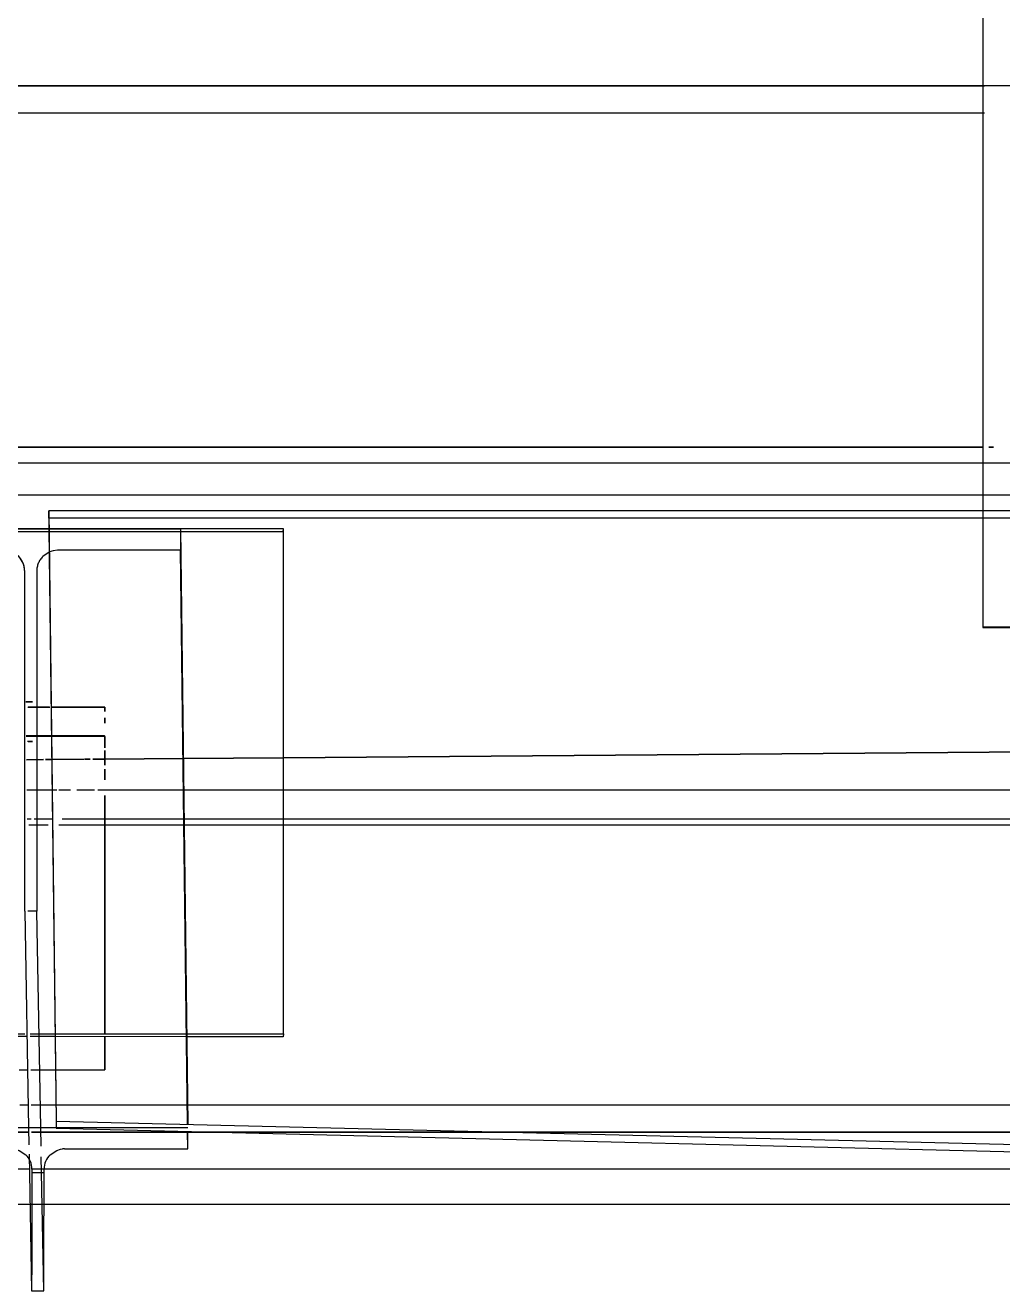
# Model space of a CAD drawing. Header units: metres. Extents: x -354 to -91, y 3 to 562.
# Drawn here: x -274.481 to -273.94, y 543.786 to 544.487 of the extents above; entities that cross this region are included whole.
import ezdxf

# ---------------------------------------------------------------- set-up
doc = ezdxf.new("R2010")
doc.units = ezdxf.units.M
doc.layers.add('A-GENM', color=7, linetype='Continuous', lineweight=25)

# ---------------------------------------------------------------- blocks, each defined once
blk = doc.blocks.new('T2DPAA-T2D-C3S-RW-M2D-100010_dwg-40802999-DRG-2873034 - CONSTRUCTION SEQUENCE STAGE A8')
at = {"color": 254, "lineweight": 25, "true_color": 0xd0d0d0}
for p, q in [((47.13604, -582.12707), (47.13664, -582.12933)), ((47.13704, -582.13084), (47.13962, -582.14053)), ((47.14104, -582.14587), (47.14712, -582.16873)), ((47.14712, -582.16873), (47.15839, -582.21114)), ((47.15839, -582.21114), (47.17253, -582.26434)), ((47.17253, -582.26434), (47.40882, -583.15348))]:
    blk.add_line(p, q, dxfattribs=at)
blk = doc.blocks.new('T2DPAA-T2D-PWC-RW-M2D-100010_RoadDesign_rvt-1-DRG-2873034 - CONSTRUCTION SEQUENCE STAGE A8')
at = {"color": 254, "lineweight": 25, "true_color": 0xd0d0d0, "rotation": 75.11694444444437}
blk.add_blockref('T2DPAA-T2D-C3S-RW-M2D-100010_dwg-40802999-DRG-2873034 - CONSTRUCTION SEQUENCE STAGE A8', (-1722.33704, 648.01046), dxfattribs=at)
blk = doc.blocks.new('T2D Feature Wall Adaptive V6 - 1_320 Slope-67391532-DRG-2873034 - CONSTRUCTION SEQUENCE STAGE A8')
at = {"layer": 'A-GENM', "color": 253, "true_color": 0xa3a3a3}
for p, q in [((-0.21939, 0.89779), (-0.21941, 0.30473)), ((-0.2, 0.3061), (-0.2, 0.89779)), ((-0.21941, 0.30473), (-0.21942, 0.29803)), ((-0.2, -0.63681), (-0.2, 0.30468)), ((-0.00942, 0.29562), (-0.00942, 0.30639)), ((0.01, 0.29351), (0.01, 0.30754)), ((-0.21942, 0.29803), (-0.21946, -0.89293)), ((-0.00942, 0.26428), (-0.00942, 0.28968)), ((0.01, 0.29088), (0.01, 0.29351)), ((0.01, 0.28332), (0.01, 0.28986)), ((0.01, 0.26997), (0.01, 0.27971)), ((0.01, 0.26428), (0.01, 0.26823)), ((-0.00942, 0.22036), (-0.00942, 0.26428)), ((0.01, 0.22059), (0.01, 0.26428)), ((-0.00942, 0.16535), (-0.00942, 0.22036)), ((0.01, 0.16535), (0.01, 0.22059)), ((-0.00946, -0.75465), (-0.00942, 0.16535)), ((0.01, 0.00918), (0.01, 0.16535)), ((0.01, 0.00364), (0.01, 0.00918)), ((0.01, -0.75465), (0.01, 0.00364))]:
    blk.add_line(p, q, dxfattribs=at)
blk = doc.blocks.new('Adaptive point Fascia Panel Bracket - Type T04-68492983-DRG-2873034 - CONSTRUCTION SEQUENCE STAGE A8')
at = {"layer": 'A-GENM', "color": 253, "true_color": 0xa3a3a3}
for p, q in [((-1147.62928, 544.11254), (-1147.63299, 544.11254)), ((-1147.63299, 544.11251), (-1147.62928, 544.11251)), ((-1147.62928, 544.11251), (-1147.62927, 544.11254)), ((-1147.63202, 544.10957), (-1147.62928, 544.10957)), ((-1147.63193, 544.10954), (-1147.62928, 544.10954)), ((-1147.62928, 544.10951), (-1147.63178, 544.10951)), ((-1147.62001, 544.1095), (-1147.63173, 544.1095)), ((-1147.62928, 544.10957), (-1147.61976, 544.10957)), ((-1147.62927, 544.10954), (-1147.62928, 544.10951)), ((-1147.61905, 544.10957), (-1147.58926, 544.10957)), ((-1147.58928, 544.1095), (-1147.61905, 544.1095)), ((-1147.58926, 544.10957), (-1147.58928, 544.1095)), ((-1147.58928, 544.1095), (-1147.58928, 544.10705)), ((-1147.58926, 544.10705), (-1147.58926, 544.1095)), ((-1147.58928, 544.10362), (-1147.58928, 544.10064)), ((-1147.58926, 544.10065), (-1147.58926, 544.10362)), ((-1147.63281, 544.09365), (-1147.61886, 544.09365)), ((-1147.61886, 544.0936), (-1147.63281, 544.0936)), ((-1147.63281, 544.09357), (-1147.61886, 544.09357)), ((-1147.62946, 544.09354), (-1147.63281, 544.09354)), ((-1147.63281, 544.09351), (-1147.62979, 544.09351)), ((-1147.63281, 544.0935), (-1147.61886, 544.0935)), ((-1147.62928, 544.09051), (-1147.63212, 544.09051)), ((-1147.63173, 544.09054), (-1147.62928, 544.09054)), ((-1147.62928, 544.09351), (-1147.62927, 544.09354)), ((-1147.62927, 544.09054), (-1147.62928, 544.09051)), ((-1147.61886, 544.09365), (-1147.58928, 544.09365)), ((-1147.58938, 544.0936), (-1147.61886, 544.0936)), ((-1147.61886, 544.09357), (-1147.58945, 544.09357)), ((-1147.61886, 544.0935), (-1147.58928, 544.0935)), ((-1147.58928, 544.0935), (-1147.58926, 544.09357)), ((-1147.58926, 544.0936), (-1147.58926, 544.09365)), ((-1147.58926, 544.09325), (-1147.58926, 544.087)), ((-1147.58926, 544.087), (-1147.58926, 544.09325)), ((-1147.58926, 544.08555), (-1147.58926, 544.07736)), ((-1147.58926, 544.07736), (-1147.58926, 544.08555)), ((-1147.58926, 544.07509), (-1147.58926, 544.06929)), ((-1147.58926, 544.06929), (-1147.58926, 544.07509)), ((-1147.58926, 544.06055), (-1147.58926, 543.92848)), ((-1147.58926, 543.92848), (-1147.58926, 544.06055)), ((-1147.58926, 543.92698), (-1147.58926, 543.90865)), ((-1147.58926, 543.90865), (-1147.58926, 543.92698)), ((-1147.63666, 543.90865), (-1147.63209, 543.90865)), ((-1147.63666, 543.9086), (-1147.63209, 543.9086)), ((-1147.63034, 543.90865), (-1147.61662, 543.90865)), ((-1147.63034, 543.9086), (-1147.61662, 543.9086)), ((-1147.61662, 543.90865), (-1147.58926, 543.90865)), ((-1147.61662, 543.9086), (-1147.58926, 543.9086)), ((-1147.58926, 543.90865), (-1147.58926, 543.9086))]:
    blk.add_line(p, q, dxfattribs=at)
blk = doc.blocks.new('StitchPour_RS36A_04 - StitchPour_RS36A_04-60468323-DRG-2873034 - CONSTRUCTION SEQUENCE STAGE A8')
at = {"layer": 'A-GENM', "color": 9, "true_color": 0xbebebe}
blk.add_open_spline([(131.19029, 49.8463), (131.2278, 49.70516), (131.33052, 49.31865), (131.43324, 48.93214), (131.49845, 48.68677)], degree=3, knots=[0.92037907, 0.92037907, 0.92037907, 0.92037907, 0.93333333, 0.95585229, 0.95585229, 0.95585229, 0.95585229], dxfattribs=at)
at = {"layer": 'A-GENM', "color": 253, "true_color": 0xa3a3a3}
for points in [[(131.88197, 47.24369), (131.68892, 47.97008), (131.49587, 48.69647), (131.30283, 49.42286)], [(131.49845, 48.68677), (131.51851, 48.61129), (131.53857, 48.53582), (131.55863, 48.46034)]]:
    blk.add_open_spline(points, degree=3, dxfattribs=at)
blk = doc.blocks.new('PLATE ph - PLATE ph-V56-DRG-2873034 - CONSTRUCTION SEQUENCE STAGE A8')
at = {"layer": 'A-GENM', "color": 253, "true_color": 0xa3a3a3}
for p, q in [((-1147.77033, 544.20838), (-1147.77043, 544.20689)), ((-1147.77043, 543.92699), (-1147.77043, 544.20689)), ((-1147.64029, 544.20838), (-1147.77033, 544.20838)), ((-1147.77033, 544.20838), (-1147.77033, 543.92849)), ((-1147.77033, 544.20689), (-1147.71332, 544.20689)), ((-1147.71332, 544.20689), (-1147.64027, 544.20688)), ((-1147.62024, 544.20838), (-1147.64029, 544.20838)), ((-1147.64027, 544.20688), (-1147.62023, 544.20688)), ((-1147.49034, 544.20837), (-1147.62024, 544.20838)), ((-1147.62023, 544.20688), (-1147.54732, 544.20688)), ((-1147.54732, 544.20688), (-1147.49043, 544.20688)), ((-1147.49043, 544.20688), (-1147.49034, 544.20837)), ((-1147.49043, 544.20688), (-1147.49043, 543.92847)), ((-1147.49033, 543.92847), (-1147.49034, 544.20837)), ((-1147.77043, 543.92699), (-1147.77033, 543.92849)), ((-1147.70992, 543.92699), (-1147.77043, 543.92699)), ((-1147.77033, 543.92849), (-1147.70994, 543.92848)), ((-1147.70994, 543.92848), (-1147.6369, 543.92848)), ((-1147.63688, 543.92699), (-1147.70992, 543.92699)), ((-1147.6369, 543.92848), (-1147.63368, 543.92848)), ((-1147.63242, 543.92699), (-1147.63688, 543.92699)), ((-1147.63058, 543.92848), (-1147.61686, 543.92848)), ((-1147.61684, 543.92699), (-1147.63056, 543.92699)), ((-1147.61686, 543.92848), (-1147.54394, 543.92848)), ((-1147.54392, 543.92698), (-1147.61684, 543.92699)), ((-1147.54394, 543.92848), (-1147.49033, 543.92847)), ((-1147.49043, 543.92698), (-1147.54392, 543.92698)), ((-1147.49033, 543.92847), (-1147.49043, 543.92698))]:
    blk.add_line(p, q, dxfattribs=at)
blk = doc.blocks.new('SCR_NE_1 - SCR_NE_1-66993711-DRG-2873034 - CONSTRUCTION SEQUENCE STAGE A8')
at = {"layer": 'A-GENM', "color": 253, "true_color": 0xa3a3a3}
for p, q in [((0.09001, 0.00396), (-1.08996, 0.00388)), ((-1.08996, 0.00388), (-1.08586, -0.33407)), ((-1.08996, -0.00007), (-1.08996, 0.00388)), ((0.09001, 0), (-1.08991, -0.00007)), ((-1.08996, -0.00007), (-1.08989, -0.00593)), ((-1.08989, -0.00595), (-1.0859, -0.33407)), ((-1.0859, -0.33407), (-1.08586, -0.33777)), ((-1.08586, -0.33407), (0.09433, -0.36286)), ((-1.08586, -0.33407), (-1.08586, -0.33802)), ((-1.08586, -0.33802), (0.01833, -0.36496))]:
    blk.add_line(p, q, dxfattribs=at)
blk = doc.blocks.new('POST_2260_1B_310UB - 1B-68560610-DRG-2873034 - CONSTRUCTION SEQUENCE STAGE A8')
at = {"layer": 'A-GENM', "color": 253, "true_color": 0xa3a3a3}
for p, q in [((-1147.71333, 544.1964), (-1147.71333, 544.20838)), ((-1147.71333, 544.20838), (-1147.64029, 544.20838)), ((-1147.70938, 543.88253), (-1147.71333, 544.20838)), ((-1147.64029, 544.20838), (-1147.62024, 544.20838)), ((-1147.62024, 544.20838), (-1147.54734, 544.20837)), ((-1147.54734, 544.20837), (-1147.54734, 544.19639)), ((-1147.54734, 544.20837), (-1147.54333, 543.87846)), ((-1147.70953, 543.88253), (-1147.71333, 544.1964)), ((-1147.64508, 544.1964), (-1147.71319, 544.1964)), ((-1147.6428, 544.19616), (-1147.64508, 544.1964)), ((-1147.64069, 544.1955), (-1147.6428, 544.19616)), ((-1147.63699, 544.19297), (-1147.64012, 544.19512)), ((-1147.62009, 544.19543), (-1147.62368, 544.19297)), ((-1147.61783, 544.19617), (-1147.61998, 544.1955)), ((-1147.61558, 544.1964), (-1147.61783, 544.19617)), ((-1147.54734, 544.19639), (-1147.61558, 544.1964)), ((-1147.54348, 543.87846), (-1147.54734, 544.19639)), ((-1147.63368, 543.99645), (-1147.63368, 544.18483)), ((-1147.62698, 544.18483), (-1147.62698, 543.99645)), ((-1147.63368, 543.99645), (-1147.63151, 543.87653)), ((-1147.62698, 543.99645), (-1147.63188, 543.99645)), ((-1147.62481, 543.87653), (-1147.62698, 543.99645)), ((-1147.70948, 543.87856), (-1147.70953, 543.88252)), ((-1147.70934, 543.87856), (-1147.70938, 543.88252)), ((-1147.70931, 543.86487), (-1147.70948, 543.87856)), ((-1147.61628, 543.87653), (-1147.70931, 543.87654)), ((-1147.70931, 543.87654), (-1147.70931, 543.86487)), ((-1147.63151, 543.87653), (-1147.63133, 543.86716)), ((-1147.62462, 543.86635), (-1147.62481, 543.87653)), ((-1147.54331, 543.87653), (-1147.61628, 543.87653)), ((-1147.54331, 543.86486), (-1147.54343, 543.8745)), ((-1147.54331, 543.86486), (-1147.54331, 543.8745)), ((-1147.70931, 543.86487), (-1147.64106, 543.86486)), ((-1147.64106, 543.86486), (-1147.63884, 543.86465)), ((-1147.63884, 543.86465), (-1147.6367, 543.864)), ((-1147.6367, 543.864), (-1147.633, 543.86156)), ((-1147.63124, 543.86181), (-1147.62986, 543.78628)), ((-1147.62436, 543.8518), (-1147.62451, 543.86035)), ((-1147.61963, 543.86156), (-1147.61593, 543.864)), ((-1147.61593, 543.864), (-1147.61383, 543.86464)), ((-1147.61383, 543.86464), (-1147.6127, 543.8648)), ((-1147.61156, 543.86486), (-1147.54331, 543.86486)), ((-1147.62967, 543.8518), (-1147.62981, 543.8036)), ((-1147.62967, 543.85359), (-1147.62967, 543.8518)), ((-1147.62967, 543.8518), (-1147.62297, 543.8518)), ((-1147.62316, 543.78628), (-1147.62436, 543.8518)), ((-1147.62311, 543.8036), (-1147.62297, 543.8518)), ((-1147.62297, 543.8518), (-1147.62297, 543.85359)), ((-1147.62981, 543.8036), (-1147.62986, 543.78628)), ((-1147.62316, 543.78628), (-1147.62311, 543.8036)), ((-1147.62986, 543.78628), (-1147.62316, 543.78628))]:
    blk.add_line(p, q, dxfattribs=at)
for centre, start_param, end_param in [((-1147.64107, 543.85359), 6.271174, 7.056595), ((-1147.61157, 543.85358), 2.344183, 3.129604), ((-1147.61157, 543.85358), 1.608839, 1.658881), ((-1147.61157, 543.85358), 1.558796, 1.608839)]:
    blk.add_ellipse(centre, major_axis=(0.0114, 0.00013), ratio=0.989161, start_param=start_param, end_param=end_param, dxfattribs=at)
for points in [[(-1147.63557, 544.1912), (-1147.63598, 544.19183), (-1147.63645, 544.19242), (-1147.63699, 544.19297)], [(-1147.63368, 544.18483), (-1147.63369, 544.18636), (-1147.63427, 544.18933), (-1147.63592, 544.19187), (-1147.63699, 544.19297)], [(-1147.63454, 544.18922), (-1147.63482, 544.18991), (-1147.63516, 544.19057), (-1147.63557, 544.1912)], [(-1147.6339, 544.18708), (-1147.63405, 544.18782), (-1147.63426, 544.18853), (-1147.63454, 544.18922)], [(-1147.62613, 544.18922), (-1147.62641, 544.18853), (-1147.62662, 544.18782), (-1147.62676, 544.18708)], [(-1147.6251, 544.1912), (-1147.62551, 544.19057), (-1147.62585, 544.18991), (-1147.62613, 544.18922)], [(-1147.62368, 544.19297), (-1147.62422, 544.19242), (-1147.62469, 544.19183), (-1147.6251, 544.1912)], [(-1147.63368, 544.18483), (-1147.63369, 544.18559), (-1147.63376, 544.18635), (-1147.6339, 544.18708)], [(-1147.62676, 544.18708), (-1147.62691, 544.18635), (-1147.62698, 544.18559), (-1147.62698, 544.18483)]]:
    blk.add_open_spline(points, degree=3, dxfattribs=at)
blk = doc.blocks.new('Barrier-Precast-MPB-03-B - Typical-68654142-DRG-2873034 - CONSTRUCTION SEQUENCE STAGE A8')
at = {"layer": 'A-GENM', "color": 253, "true_color": 0xa3a3a3}
for p, q in [((-0.22662, -0.59749), (-0.22645, 2.53909)), ((-0.20902, -0.59747), (-0.20885, 2.53909)), ((-0.01496, 0.66401), (-0.01486, 2.53908)), ((-0.00003, -0.59539), (0.00014, 2.53908)), ((0.00004, 0.66402), (0.00014, 2.53908)), ((-0.57952, 1.27141), (-0.57953, 1.19355)), ((-0.57953, 1.19355), (-0.57952, 1.27141)), ((-0.57953, 1.19201), (-0.57953, 1.12028)), ((-0.57953, 1.12028), (-0.57953, 1.19201)), ((-0.56453, 1.19383), (-0.56453, 1.19852)), ((-0.56453, 1.19383), (-0.56453, 1.19852)), ((-0.56453, 1.17848), (-0.56453, 1.19219)), ((-0.56453, 1.17848), (-0.56453, 1.19219)), ((-0.56454, 1.10556), (-0.56453, 1.17848)), ((-0.56453, 1.10556), (-0.56453, 1.17848)), ((-0.57953, 1.12017), (-0.57953, 1.10541)), ((-0.57953, 1.10541), (-0.57953, 1.12017)), ((-0.57953, 1.10541), (-0.57953, 1.08524)), ((-0.57953, 1.08524), (-0.57953, 1.10541)), ((-0.56459, 0.07466), (-0.56454, 1.10556)), ((-0.56459, 0.07466), (-0.56453, 1.10556)), ((-0.57953, 1.08524), (-0.57959, 0.07448)), ((-0.57959, 0.07448), (-0.57953, 1.08524))]:
    blk.add_line(p, q, dxfattribs=at)
blk = doc.blocks.new('Barrier-Bracket-Assembly-Type02 - bracket-67298821-DRG-2873034 - CONSTRUCTION SEQUENCE STAGE A8')
at = {"layer": 'A-GENM', "color": 253, "true_color": 0xa3a3a3}
for p, q in [((-1147.10292, 544.90364), (-1147.10292, 544.4536)), ((-1147.10292, 544.4536), (-1147.10292, 544.21819)), ((-1147.10292, 544.21819), (-1147.10292, 544.15364)), ((-1147.10292, 544.15364), (-1147.10255, 544.15374)), ((-1147.09492, 544.15364), (-1147.09455, 544.15374))]:
    blk.add_line(p, q, dxfattribs=at)
for centre, major_axis, start_param, end_param in [((-1147.08292, 544.15364), (0.02, 0), 3.141593, 3.40163), ((-1147.08255, 544.15374), (0.02, 0), 2.878031, 3.139831), ((-1147.08292, 544.15364), (0.02, 0), 3.40163, 3.663429), ((-1147.08255, 544.15374), (0.02, 0), 2.354432, 2.878031), ((-1147.08292, 544.15364), (0.02, 0), 3.663429, 4.087913), ((-1147.08255, 544.15374), (0.02, 0), 2.092633, 2.354432), ((-1147.08292, 544.15364), (0.012, 0), 3.141593, 3.40163), ((-1147.08255, 544.15374), (0.012, 0), 2.878031, 3.139831), ((-1147.08292, 544.15364), (0.012, 0), 3.40163, 4.448827), ((-1147.08255, 544.15374), (0.012, 0), 2.616232, 2.878031), ((-1147.08255, 544.15374), (0.012, 0), 2.354432, 2.616232), ((-1147.08255, 544.15374), (0.02, 0), 1.569034, 2.092633)]:
    blk.add_ellipse(centre, major_axis=major_axis, ratio=0.000483, start_param=start_param, end_param=end_param, dxfattribs=at)
blk = doc.blocks.new('T2DPAA-T2D-C3S-RS-M3D-100334_rvt-1-DRG-2873034 - CONSTRUCTION SEQUENCE STAGE A8')
at = {"layer": 'A-GENM', "color": 253, "true_color": 0xa3a3a3}
for p, q in [((-1146.57034, 544.0887), (-1147.49034, 544.08151)), ((-1147.49034, 544.08151), (-1146.57034, 544.0887)), ((-1147.62329, 544.08047), (-1147.63268, 544.08039)), ((-1147.63268, 544.08039), (-1147.62329, 544.08047)), ((-1147.61878, 544.0805), (-1147.62214, 544.08047)), ((-1147.62214, 544.08047), (-1147.61878, 544.0805)), ((-1147.60078, 544.08064), (-1147.6187, 544.0805)), ((-1147.6187, 544.0805), (-1147.60078, 544.08064)), ((-1147.59749, 544.08067), (-1147.60033, 544.08064)), ((-1147.60033, 544.08064), (-1147.59749, 544.08067)), ((-1147.58926, 544.08073), (-1147.59592, 544.08068)), ((-1147.59592, 544.08068), (-1147.58926, 544.08073)), ((-1147.54579, 544.08107), (-1147.58926, 544.08073)), ((-1147.58926, 544.08073), (-1147.54579, 544.08107)), ((-1147.49034, 544.08151), (-1147.54579, 544.08107)), ((-1147.54579, 544.08107), (-1147.49034, 544.08151))]:
    blk.add_line(p, q, dxfattribs=at)
blk.add_open_spline([(-1148.97702, 544.2536), (-1148.68351, 544.2536), (-1148.05866, 544.2536), (-1147.43381, 544.2536), (-1147.10246, 544.2536)], degree=3, knots=[0.90728296, 0.90728296, 0.90728296, 0.90728296, 0.93333333, 0.96274149, 0.96274149, 0.96274149, 0.96274149], dxfattribs=at)
at = {"layer": 'A-GENM', "color": 9, "true_color": 0xbebebe}
for points in [[(-1147.10246, 544.2536), (-1147.43381, 544.2536), (-1147.76515, 544.2536), (-1148.09649, 544.2536)], [(-1147.09693, 544.2536), (-1147.09781, 544.2536), (-1147.09868, 544.2536), (-1147.09955, 544.2536)]]:
    blk.add_open_spline(points, degree=3, dxfattribs=at)
at = {"layer": 'A-GENM', "color": 253, "true_color": 0xa3a3a3}
blk.add_open_spline([(-1147.09955, 544.2536), (-1147.09868, 544.2536), (-1147.09781, 544.2536), (-1147.09693, 544.2536)], degree=3, dxfattribs=at)
at = {"layer": 'A-GENM', "color": 253, "lineweight": 25, "true_color": 0xa3a3a3}
for name, p, rotation in [('StitchPour_RS36A_04 - StitchPour_RS36A_04-60468323-DRG-2873034 - CONSTRUCTION SEQUENCE STAGE A8', (-1134.0578, 404.8616), 75.11694444444437), ('Barrier-Precast-MPB-03-B - Typical-68654142-DRG-2873034 - CONSTRUCTION SEQUENCE STAGE A8', (-1146.43794, 544.4536), 90.00318263021131), ('SCR_NE_1 - SCR_NE_1-66993711-DRG-2873034 - CONSTRUCTION SEQUENCE STAGE A8', (-1146.53041, 544.21425), 359.997361898424), ('T2D Feature Wall Adaptive V6 - 1_320 Slope-67391532-DRG-2873034 - CONSTRUCTION SEQUENCE STAGE A8', (-1147.32499, 544.0536), 90.0000347859408)]:
    blk.add_blockref(name, p, dxfattribs=dict(at, rotation=rotation))
for name in ['Barrier-Bracket-Assembly-Type02 - bracket-67298821-DRG-2873034 - CONSTRUCTION SEQUENCE STAGE A8', 'Adaptive point Fascia Panel Bracket - Type T04-68492983-DRG-2873034 - CONSTRUCTION SEQUENCE STAGE A8', 'PLATE ph - PLATE ph-V56-DRG-2873034 - CONSTRUCTION SEQUENCE STAGE A8', 'POST_2260_1B_310UB - 1B-68560610-DRG-2873034 - CONSTRUCTION SEQUENCE STAGE A8']:
    blk.add_blockref(name, (0, 0), dxfattribs=at)

msp = doc.modelspace()

# ---------------------------------------------------------------- block references
at = {"lineweight": 5}
for name in ['T2DPAA-T2D-C3S-RS-M3D-100334_rvt-1-DRG-2873034 - CONSTRUCTION SEQUENCE STAGE A8', 'T2DPAA-T2D-PWC-RW-M2D-100010_RoadDesign_rvt-1-DRG-2873034 - CONSTRUCTION SEQUENCE STAGE A8']:
    msp.add_blockref(name, (873.15239, 0), dxfattribs=at)

doc.saveas('drawing.dxf')
